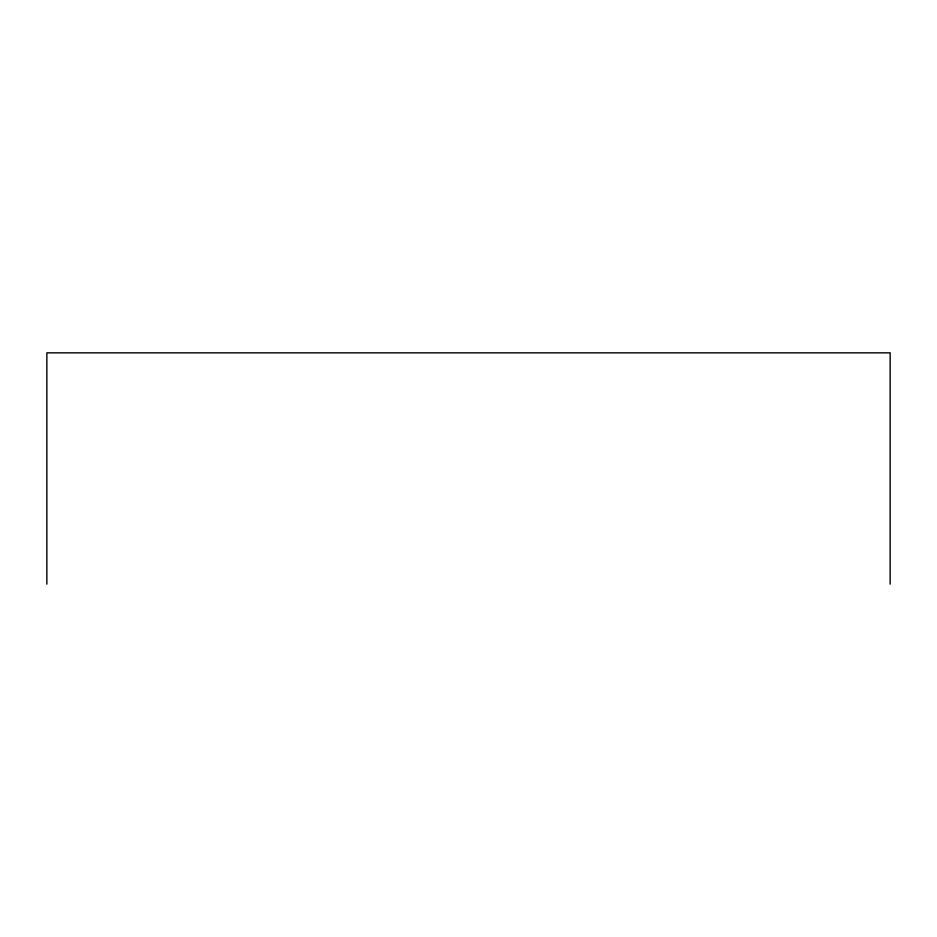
<?xml version="1.0" encoding="UTF-8"?>
<svg xmlns="http://www.w3.org/2000/svg" width="937" height="937" viewBox="0 0 937 937"><rect width="100%" height="100%" fill="white"/><g stroke="black" fill="none" stroke-linecap="round" stroke-linejoin="round"><path stroke-width="1.41" d="M890.15 584.149L890.15 352.851L46.85 352.851L46.85 584.149"/></g></svg>
